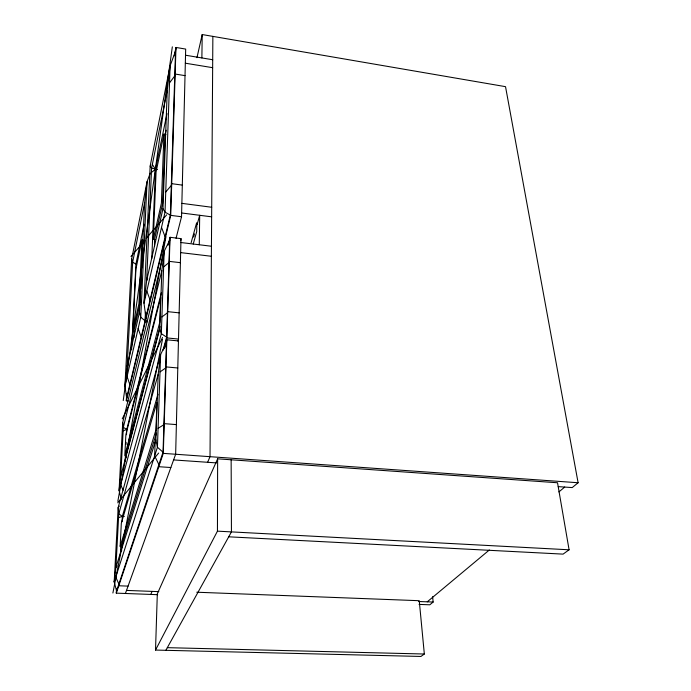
<?xml version="1.0" encoding="UTF-8"?>
<svg xmlns="http://www.w3.org/2000/svg" width="691" height="691" viewBox="0 0 691 691"><rect width="100%" height="100%" fill="white"/><g stroke="black" fill="none" stroke-linecap="round" stroke-linejoin="round"><path stroke-width="1.04" d="M196.762 592.222L419.247 600.704L424.334 654.014L420.949 656.45L155.518 650.067L217.44 531.154L217.639 458.833L557.525 482.759L569.09 549.794L563.079 554.122L228.721 536.812M212.863 36.381L210.021 456.682L207.611 462.288M199.276 244.761L199.69 215.298L197.099 224.61M201.876 57.94L202.204 34.55L505.527 86.66L578.108 482.741L572.217 487.587L558.242 486.619M196.849 223.063L196.71 231.632L193.238 244.035M168.094 245.236L170.046 237.298L180.99 238.637L175.652 454.255L125.408 593.483M176.05 238.326L181.534 216.749L185.68 49.078L175.98 47.446L174.287 55.833M155.518 650.067L157.315 593.819L217.639 458.833M145.836 313.187L145.507 320.71L145.913 317.307L143.996 303.254L146.665 280.468L162.972 208.673L167.231 90.452L170.116 65.74L175.531 51.238L175.98 47.446L170.729 215.367L145.507 320.71L147.58 320.926M155.138 442.154L154.654 455.879L158.887 464.602M157.678 594.683L116.313 593.146L116.58 590.943L114.196 581.977L157.427 447.241L155.872 439.839L158.187 374.272L160.614 354.483L166.471 342.822L166.842 339.791L178.459 340.931M121.34 499.36L119.077 490.524L120.752 476.177L159.802 328.761L161.858 270.535L164.164 251.403L169.692 240.226L170.046 237.298L166.902 337.925L163.741 349.197M165.944 134.443L163.957 134.149L161.392 203.145L153.298 239.397L155.276 239.639M153.298 239.397L156.062 172.102L163.957 134.149M151.778 258.546L155.484 169.295L166.98 113.592M145.447 312.202L145.075 320.805L126.66 397.895L126.323 400.823L128.379 400.996M145.663 313.023L145.291 321.617L126.323 400.823L126.712 393.369M146.095 312.988L145.913 317.307L170.383 214.815L175.531 51.238L174.892 54.408M150.154 166.082L143.996 303.254L165.037 212.128L170.116 65.74L150.154 166.082L151.605 168.086L157.453 169.563M126.833 394.673L126.66 397.895L124.916 385.889L127.161 366.351L139.478 312.133L144.644 202.653L147.053 181.673L150.284 173.104M140.074 302.727L140.627 291.015M140.731 288.89L141.335 276.115M141.43 273.981L141.983 262.269M142.13 259.073L142.683 247.369M142.838 244.173L143.037 239.915M120.148 546.287L121.331 523.242L156.926 402.309L155.95 429.94L120.148 546.287L122.298 546.391M120.329 555.711L120.821 546.14M122.065 521.679L122.342 516.358L158.014 394.224M125.14 461.519L125.408 456.172M126.012 444.399L126.116 442.257M126.505 434.76L126.773 429.413L161.409 292.543M131.592 349.827L135.937 263.945L144.143 224.23M132.793 331.17L135.937 268.885L141.992 239.786L138.934 303.677L132.793 331.17L134.754 331.369M120.752 476.177L123.335 427.358L122.713 422.477L164.164 251.403L161.331 333.658L119.077 490.524L122.713 422.477M116.477 589.967L116.313 593.146L163.292 453.374L166.842 339.791L164.544 347.979M116.684 588.887L116.58 590.943L163.033 452.199L166.471 342.822L165.33 346.882M131.679 258.944L124.916 385.889L140.765 317.247L147.053 181.673L131.679 258.944L132.629 262.338L127.161 366.351L128.146 364.641M180.722 240.77L180.99 238.637M123.231 400.564L145.499 239.889L130.97 256.447M172.327 46.833L145.706 238.913L166.669 214.849M117.824 501.32L165.926 236.797M112.892 593.016L162.471 339.367M144.644 202.653L132.629 262.338L135.937 263.945M167.231 90.452L151.605 168.086L146.665 280.468L147.675 278.706M140.031 303.79L133.838 331.274L133.924 337.614M196.952 57.698L202.204 34.55M166.151 130.219L165.149 134.322L162.644 203.309L154.49 239.544L154.534 246.005M161.858 270.535L123.335 427.358L126.773 429.413L123.145 430.847M169.174 242.308L169.692 240.226L166.643 337.148L162.946 350.406M160.044 326.61L125.9 455.766L126.099 457.917M191.131 242.722L196.572 223.029M193.644 237.03L194.508 233.921M158.187 374.272L118.757 513.828L115.924 567.302L114.196 581.977L118.17 507.505L160.614 354.483L157.427 447.241L163.033 452.199L163.292 453.374L578.108 482.741M177.898 341.104L178.503 339.065L166.902 337.925L166.643 337.148L161.331 333.658L159.802 328.761M156.451 433.145L121.296 546.348L121.702 550.485M155.872 439.839L115.924 567.302L117.09 565.808M150.785 594.433L152.089 591.392M122.247 418.867L162.532 337.493M165.849 650.317L231.442 531.897L231.14 459.783M169.52 82.885L174.754 75.95M117.738 502.832L158.645 453.046M119.344 506.08L118.17 507.505L118.757 513.828L122.342 516.358L124.328 516.471M165.736 192.003L171.308 185.464M427.237 601.826L489.349 549.976M558.907 491.906L564.711 487.069M432.609 596.687L433.153 602.051L429.802 604.806L419.048 604.4M163.629 266.899L168.984 262.589M151.415 172.474L155.484 169.295L152.34 164.441M161.91 316.953L167.412 312.816M160.018 371.913L165.676 367.992M158.075 428.351L163.897 424.671M118.558 517.645L122.342 516.358M167.317 647.666L424.334 654.014M118.8 585.761L128.068 586.123M126.513 590.416L158.852 591.643M418.616 601.498L433.153 602.051M217.44 531.154L569.09 549.794M158.809 466.71L170.858 467.522M173.605 459.93L216.585 462.91M164.225 423.652L176.386 424.602M165.995 366.904L177.786 367.983M147.364 321.833L145.291 321.617L145.075 320.805L140.765 317.247L139.478 312.133M167.723 311.658L179.15 312.859M169.295 261.379L180.394 262.675M180.645 252.612L211.377 256.266M180.895 242.532L211.446 246.238M181.534 216.749L170.729 215.367L165.037 212.128L162.972 208.673M181.629 212.975L211.645 216.827M181.863 203.353L211.705 207.257M171.722 183.676L182.32 185.11M175.151 74.049L185.024 75.639M185.335 63.201L212.647 67.683M185.534 55.22L212.707 59.737M120.631 484.762L123.197 490.256M115.76 577.097L118.887 584.05M161.521 227.365L165.123 236.84M146.82 291.015L150.059 299.937M138.157 328.562L141.18 337.122M127.075 376.535L129.839 384.619M160.649 297.709L159.768 322.3L124.795 455.689L125.874 434.674L160.649 297.709"/></g></svg>
